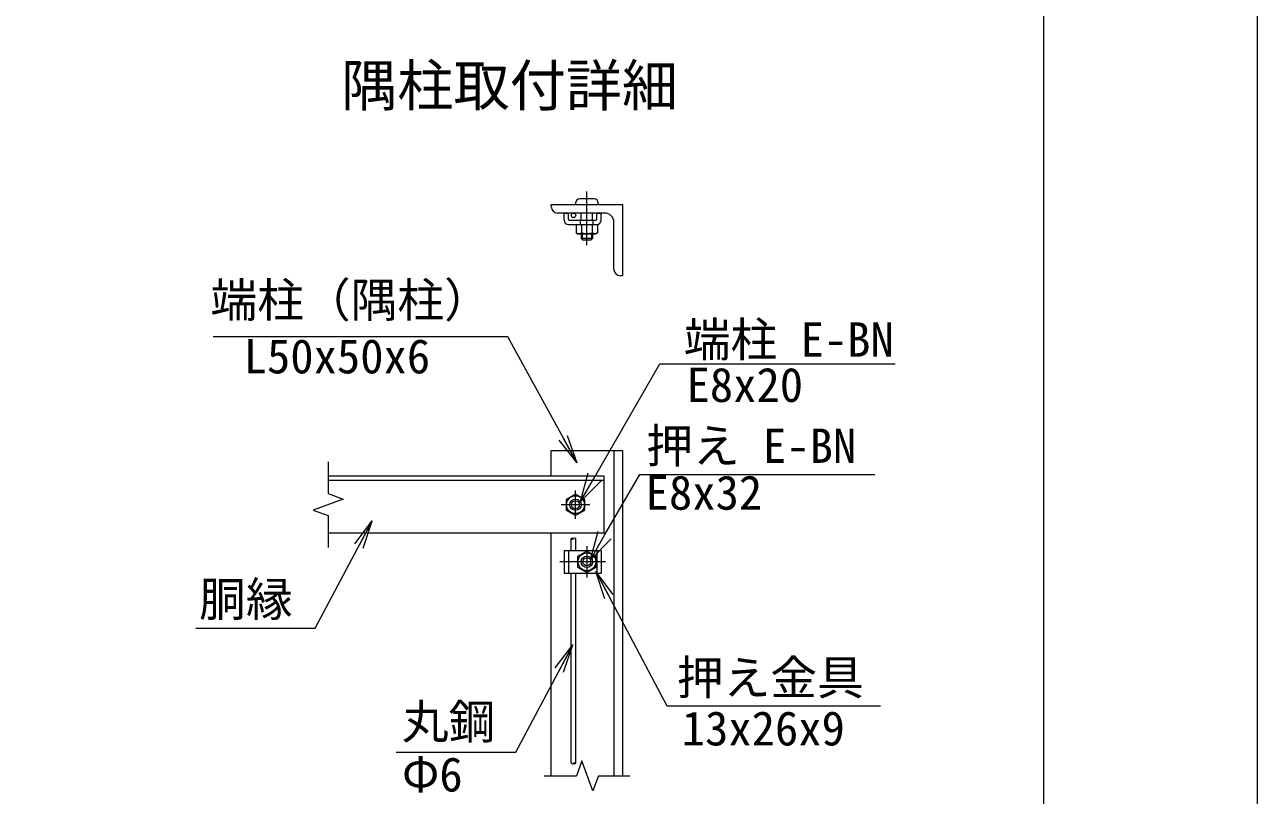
# Model space of a CAD drawing. Units: millimetres, scale not verified. Extents: x -4200 to 4200, y -2970 to 2970.
# Drawn here: x 2471 to 4200, y 199 to 1279 of the extents above; entities that cross this region are included whole.
import ezdxf
from ezdxf.enums import TextEntityAlignment as Align

# ---------------------------------------------------------------- set-up
doc = ezdxf.new("R2010")
doc.units = ezdxf.units.MM
doc.header["$LTSCALE"] = 15
doc.linetypes.add('CHAIN1', pattern=[8, 5, -1, 1, -1])
doc.layers.add('0-0_D-TTL-TXT', color=7, linetype='Continuous')
for name, color, linetype, lineweight in [('0-3_D-STR1', 1, 'Continuous', 9), ('0-4_D-BMK', 2, 'CHAIN1', 9), ('0-5_D-STR-DIM', 7, 'Continuous', 9), ('0-8_0', 7, 'Continuous', 9), ('0-9_D-STR-TXT', 7, 'Continuous', 9), ('0-B_D-STR3', 3, 'Continuous', 9), ('0-D_D-TTL', 2, 'Continuous', 9)]:
    doc.layers.add(name, color=color, linetype=linetype, lineweight=lineweight)
doc.styles.add('ＭＳ ゴシック', font='')
doc.styles.get('ＭＳ ゴシック').set_extended_font_data('MS Gothic')

# ---------------------------------------------------------------- blocks, each defined once
blk = doc.blocks.new('_Open')
at = {"layer": '0-8_0'}
blk.add_line((-15, 2.5), (0, 0), dxfattribs=at)
blk.add_lwpolyline([(-15, -2.5), (0, 0), (-15, 0)], dxfattribs=at)
blk = doc.blocks.new('MLeader16')
at = {"layer": '0-8_0'}
blk.add_line((3250.7, 611.12), (3270.63, 645.81), dxfattribs=at)
for points in [[(3270.63, 645.81), (3361.63, 804.18), (3684.47, 804.18), (3691.67, 804.18)], [(3279.92, 640.47), (3250.7, 611.12), (3261.34, 651.15)]]:
    blk.add_lwpolyline(points, dxfattribs=at)
blk = doc.blocks.new('MLeader17')
at = {"layer": '0-8_0'}
blk.add_line((3264.38, 529.42), (3284.44, 564.03), dxfattribs=at)
for points in [[(3284.44, 564.03), (3333.58, 648.85), (3656.41, 648.85), (3663.61, 648.85)], [(3293.71, 558.66), (3264.38, 529.42), (3275.16, 569.41)]]:
    blk.add_lwpolyline(points, dxfattribs=at)

msp = doc.modelspace()

# ---------------------------------------------------------------- linework, layer by layer
at = {"layer": '0-3_D-STR1'}
for p, q in [((3209.55, 1027.38), (3309.55, 1027.38)), ((3209.55, 1024.38), (3209.55, 1027.38)), ((3309.55, 1027.38), (3309.55, 927.38)), ((3284.55, 1015.38), (3218.55, 1015.38)), ((3297.55, 936.38), (3297.55, 1002.38)), ((3309.55, 927.38), (3306.55, 927.38)), ((3209.55, 682.49), (3309.55, 682.49)), ((3209.55, 646.49), (3209.55, 682.49)), ((3297.55, 682.49), (3297.55, 226.37)), ((3309.55, 682.49), (3309.55, 226.37)), ((3283.55, 646.49), (2896.71, 646.49)), ((3283.55, 640.49), (2896.71, 640.49)), ((3283.55, 566.49), (3283.55, 646.49)), ((3283.55, 566.49), (2896.71, 566.49)), ((3209.55, 226.37), (3209.55, 566.49))]:
    msp.add_line(p, q, dxfattribs=at)
for centre, radius, start, end in [((3218.55, 1024.38), 9, 180, 270), ((3284.55, 1002.38), 13, 360, 90), ((3306.55, 936.38), 9, 180, 270)]:
    msp.add_arc(centre, radius, start, end, dxfattribs=at)
at = {"layer": '0-4_D-BMK'}
for p, q in [((3259.55, 970.38), (3259.55, 1048.44)), ((3243.55, 586.49), (3243.55, 626.49)), ((3263.55, 606.49), (3223.55, 606.49)), ((3259.55, 548.49), (3259.55, 504.49)), ((3285.55, 526.49), (3221.55, 526.49))]:
    msp.add_line(p, q, dxfattribs=at)
at = {"layer": '0-5_D-STR-DIM'}
for p, q in [((2896.71, 666.75), (2896.71, 622.14)), ((2917.85, 614.45), (2875.57, 599.06)), ((2896.71, 622.14), (2917.85, 614.45)), ((2875.57, 599.06), (2896.71, 591.36)), ((2896.71, 591.36), (2896.71, 546.75)), ((3252.59, 247.51), (3244.9, 226.37)), ((3267.99, 205.22), (3252.59, 247.51)), ((3199.55, 226.37), (3244.9, 226.37)), ((3275.68, 226.37), (3267.99, 205.22)), ((3275.68, 226.37), (3319.55, 226.37))]:
    msp.add_line(p, q, dxfattribs=at)
at = {"layer": '0-8_0'}
for p, q in [((3227.55, 1005.38), (3227.55, 1015.38)), ((3227.55, 1015.38), (3233.55, 1015.38)), ((3233.55, 1006.38), (3233.55, 1015.38)), ((3234.55, 1005.38), (3272.55, 1005.38)), ((3250.55, 999.38), (3250.55, 1005.38)), ((3268.55, 999.38), (3268.55, 1005.38)), ((3273.55, 1006.38), (3273.55, 1015.38)), ((3273.55, 1015.38), (3279.55, 1015.38)), ((3279.55, 1005.38), (3279.55, 1015.38)), ((3233.55, 999.38), (3273.55, 999.38)), ((3237.55, 542.49), (3237.55, 558.99)), ((3243.95, 542.49), (3243.95, 558.99)), ((3227.55, 542.49), (3227.55, 510.49)), ((3233.55, 542.49), (3233.55, 510.49)), ((3273.55, 542.49), (3273.55, 510.49)), ((3227.55, 510.49), (3279.55, 510.49)), ((3237.55, 244.04), (3237.55, 510.49)), ((3243.95, 244.04), (3243.95, 510.49))]:
    msp.add_line(p, q, dxfattribs=at)
msp.add_lwpolyline([(3227.55, 542.49), (3279.55, 542.49), (3279.55, 510.49)], dxfattribs=at)
msp.add_circle((3240.75, 1012.18), 3.2, dxfattribs=at)
for centre, radius, start, end in [((3233.55, 1005.38), 6, 180, 270), ((3234.55, 1006.38), 1, 180, 270), ((3272.55, 1006.38), 1, 270, 0), ((3273.55, 1005.38), 6, 270, 0), ((3239.15, 557.16), 2.43, 48.88791, 131.11209), ((3239.15, 560.82), 2.43, 228.88791, 311.11209), ((3242.35, 557.16), 2.43, 48.88791, 131.11209), ((3239.15, 245.87), 2.43, 228.88791, 311.11209), ((3242.35, 242.21), 2.43, 48.88791, 131.11209), ((3242.35, 245.87), 2.43, 228.88791, 311.11209)]:
    msp.add_arc(centre, radius, start, end, dxfattribs=at)
at = {"layer": '0-9_D-STR-TXT'}
for points in [[(2735.34, 842.44), (3148.01, 842.44), (3244.34, 667.09)], [(2710.98, 433.34), (2878.65, 433.34), (2957.63, 582.24)], [(3671.46, 323.93), (3372.12, 323.93), (3272.85, 511.31)], [(2992.12, 259.48), (3159.8, 259.48), (3238.77, 408.38)]]:
    msp.add_lwpolyline(points, dxfattribs=at)
at = {"layer": '0-B_D-STR3'}
for p, q in [((3243.55, 1029.38), (3243.55, 1027.38)), ((3269.55, 1035.38), (3249.55, 1035.38)), ((3275.55, 1029.38), (3275.55, 1027.38)), ((3251.55, 1005.38), (3251.55, 1015.38)), ((3267.55, 1005.38), (3267.55, 1015.38)), ((3244.54, 999.38), (3244.54, 987.83)), ((3244.54, 999.38), (3274.56, 999.38)), ((3244.54, 987.83), (3247.05, 986.38)), ((3247.05, 986.38), (3272.05, 986.38)), ((3251.55, 986.38), (3251.55, 979.78)), ((3252.05, 999.38), (3252.05, 987.83)), ((3253.05, 986.38), (3253.05, 978.28)), ((3266.05, 986.38), (3266.05, 978.28)), ((3267.06, 999.38), (3267.06, 987.83)), ((3267.55, 986.38), (3267.55, 979.78)), ((3274.56, 987.83), (3272.05, 986.38)), ((3274.56, 999.38), (3274.56, 987.83)), ((3265.15, 977.38), (3253.95, 977.38)), ((3267.55, 979.78), (3265.15, 977.38)), ((3243.55, 621.5), (3230.55, 614)), ((3230.55, 614), (3230.55, 598.99)), ((3256.55, 614), (3243.55, 621.5)), ((3256.55, 598.99), (3256.55, 614)), ((3230.55, 598.99), (3243.55, 591.48)), ((3243.55, 591.48), (3256.55, 598.99)), ((3259.55, 541.5), (3246.55, 534)), ((3272.55, 534), (3259.55, 541.5)), ((3246.55, 534), (3246.55, 518.99)), ((3246.55, 518.99), (3259.55, 511.48)), ((3259.55, 511.48), (3272.55, 518.99)), ((3272.55, 518.99), (3272.55, 534))]:
    msp.add_line(p, q, dxfattribs=at)
msp.add_lwpolyline([(3267.55, 979.78), (3251.55, 979.78), (3253.95, 977.38)], dxfattribs=at)
for centre, radius in [((3243.55, 606.49), 12.5), ((3243.55, 606.49), 8), ((3243.55, 606.49), 5.6), ((3259.55, 526.49), 12.5), ((3259.55, 526.49), 8), ((3259.55, 526.49), 5.6)]:
    msp.add_circle(centre, radius, dxfattribs=at)
for centre, radius, start, end in [((3249.55, 1029.38), 6, 90, 180), ((3269.55, 1029.38), 6, 0, 90), ((3248.3, 993.31), 6.64, 235.61585, 304.38416), ((3259.55, 1011.51), 24.84, 252.4121, 287.5879), ((3270.81, 993.31), 6.64, 235.61586, 304.38414)]:
    msp.add_arc(centre, radius, start, end, dxfattribs=at)
at = {"layer": '0-D_D-TTL', "color": 7}
msp.add_lwpolyline([(-4200.15, -2969.98), (4199.85, -2969.98), (4199.85, 2970.02), (-4200.15, 2970.02)], close=True, dxfattribs=at)
at = {"layer": '0-D_D-TTL'}
msp.add_lwpolyline([(-3900.15, 2770.02), (3899.85, 2770.02), (3899.85, -2769.98), (-3900.15, -2769.98)], close=True, dxfattribs=at)

# ---------------------------------------------------------------- block references
at = {"layer": '0-8_0'}
for name in ['MLeader16', 'MLeader17']:
    msp.add_blockref(name, (0, 0), dxfattribs=at)
at = {"layer": '0-9_D-STR-TXT', "xscale": 2.666667, "yscale": 2.666667}
for p, rotation in [((3245.31, 665.34), 298.78475), ((2958.57, 584.01), 62.05959), ((3271.91, 513.08), 117.91483), ((3239.71, 410.15), 62.05959)]:
    msp.add_blockref('_Open', p, dxfattribs=dict(at, rotation=rotation))

# ---------------------------------------------------------------- texts
at = {"layer": '0-0_D-TTL-TXT', "style": 'ＭＳ ゴシック'}
msp.add_text('隅柱取付詳細', height=57.73, dxfattribs=at).set_placement((2914.93, 1148.03), align=Align.BOTTOM_LEFT)
at = {"layer": '0-9_D-STR-TXT', "style": 'ＭＳ ゴシック'}
for s, p in [('端柱（隅柱）', (2731.53, 855.02)), ('端柱 E-BN', (3395.4, 799.67)), ('L50x50x6', (2778.18, 776.16)), ('E8x20', (3399.3, 736.1)), ('押え E-BN', (3342.79, 650.77)), ('E8x32', (3341.94, 585.08)), ('胴縁', (2715.74, 435.71)), ('押え金具', (3385.71, 325.74)), ('丸鋼', (3000.1, 263.88)), ('13x26x9', (3392.54, 254.56)), ('Φ6', (3000.1, 190.04))]:
    msp.add_text(s, height=48.06, dxfattribs=at).set_placement(p, align=Align.BOTTOM_LEFT)

doc.saveas('drawing.dxf')
